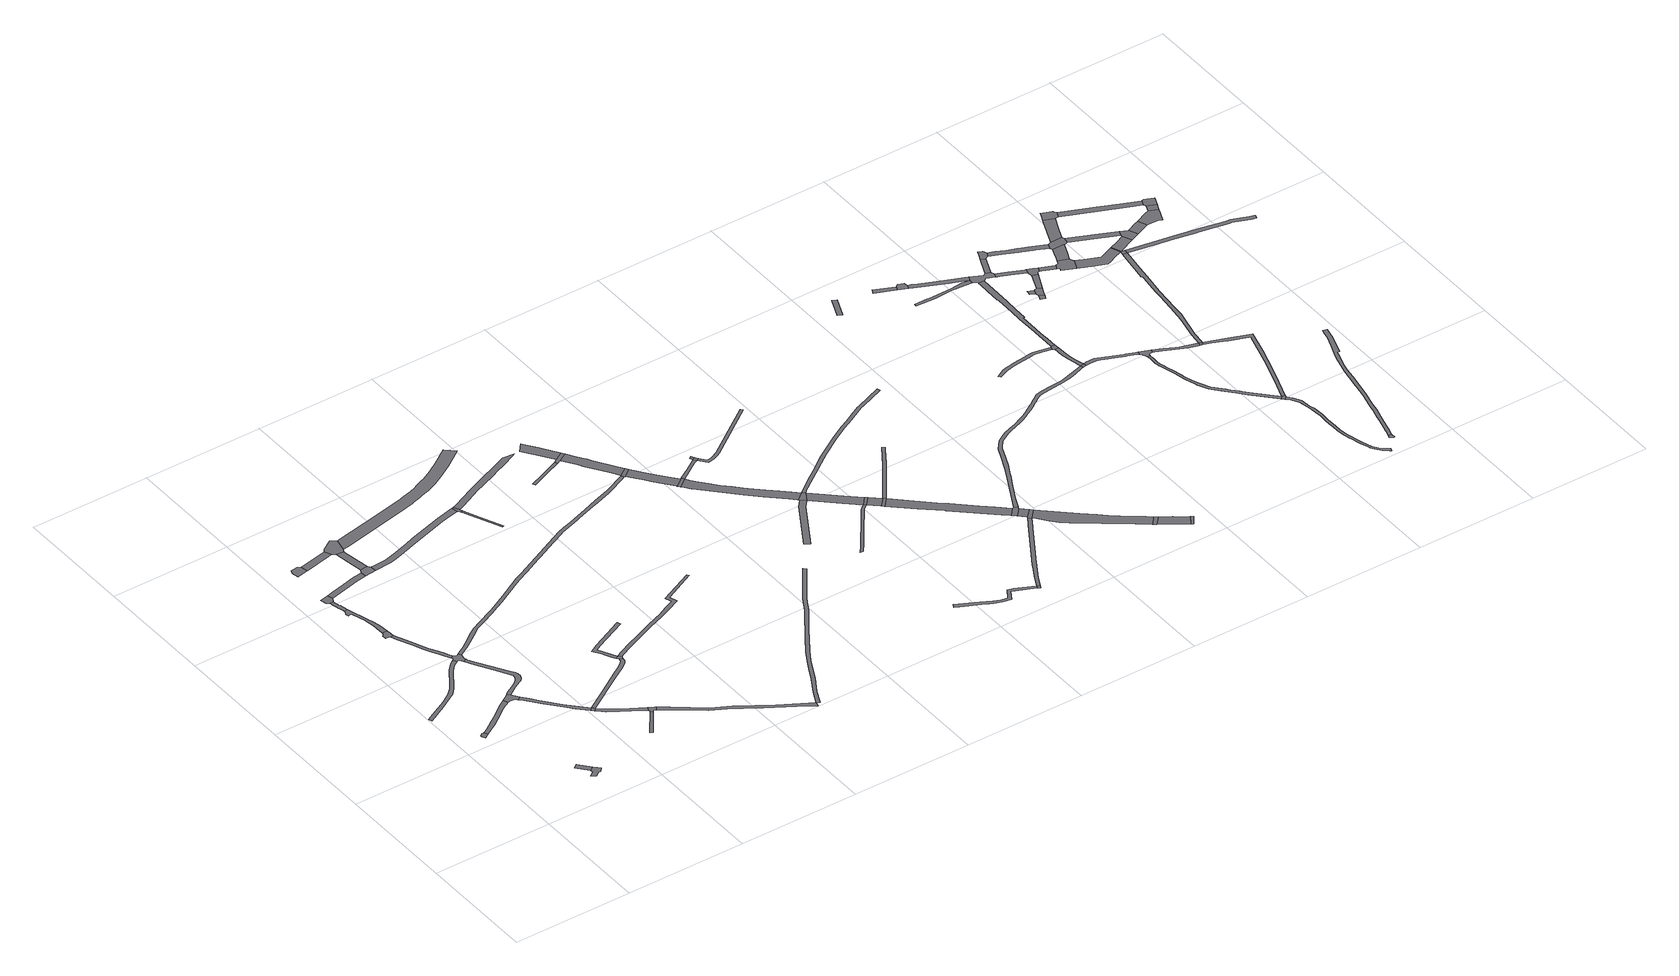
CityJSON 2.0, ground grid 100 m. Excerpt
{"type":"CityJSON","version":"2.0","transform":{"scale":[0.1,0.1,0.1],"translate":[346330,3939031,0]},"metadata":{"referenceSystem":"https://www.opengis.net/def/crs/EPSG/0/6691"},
"CityObjects":{
"road1":{"type":"Road","geometry":[{"type":"MultiSurface","lod":"1","boundaries":[[[0,1,2,3,4,5,6,7,8]]]}]},
"road2":{"type":"Road","attributes":{"RoadStructureAttribute.sectionType":"1"},"geometry":[{"type":"MultiSurface","lod":"1","boundaries":[[[9,10,11,12]]]}]},
"road3":{"type":"Road","geometry":[{"type":"MultiSurface","lod":"1","boundaries":[[[13,14,15,16,17,9,12,18,19]]]}]},
"road4":{"type":"Road","attributes":{"RoadStructureAttribute.sectionType":"1"},"geometry":[{"type":"MultiSurface","lod":"1","boundaries":[[[7,20,21,22,23,24,25,26,27,28,29,30,31,32,8]]]}]},
"road5":{"type":"Road","attributes":{"RoadStructureAttribute.sectionType":"1"},"geometry":[{"type":"MultiSurface","lod":"1","boundaries":[[[33,34,35,36,37,38,39,40,41,42,43,44,45,46,47,48,49,50,51,52,53,54,55,56]]]}]},
"road6":{"type":"Road","geometry":[{"type":"MultiSurface","lod":"1","boundaries":[[[57,58,26,25,59,60,61,62,63,64]]]}]},
"road7":{"type":"Road","geometry":[{"type":"MultiSurface","lod":"1","boundaries":[[[65,66,67,68,69,70,71,72,73]]]}]},
"road8":{"type":"Road","geometry":[{"type":"MultiSurface","lod":"1","boundaries":[[[74,75,76,77,78,79,80,81,65,73,82,83,84,85,86,87,88,89,90,91,92,93,94]]]}]},
"road9":{"type":"Road","attributes":{"RoadStructureAttribute.sectionType":"1"},"geometry":[{"type":"MultiSurface","lod":"1","boundaries":[[[95,96,97,98,99,100,71,70,101,102,103,104,105,106,107,108,109]]]}]},
"road10":{"type":"Road","attributes":{"RoadStructureAttribute.sectionType":"1"},"geometry":[{"type":"MultiSurface","lod":"1","boundaries":[[[110,111,112,113,114,115,90,89,116,117,118,119,120]]]}]},
"road11":{"type":"Road","geometry":[{"type":"MultiSurface","lod":"1","boundaries":[[[121,122,123,110,120,124]]]}]},
"road12":{"type":"Road","geometry":[{"type":"MultiSurface","lod":"1","boundaries":[[[125,126,109,108,127,128,43,42,129,130,131,132,133,134,135,136,137,138]]]}]},
"road13":{"type":"Road","attributes":{"RoadStructureAttribute.sectionType":"1"},"geometry":[{"type":"MultiSurface","lod":"1","boundaries":[[[139,140,141,142,143,63,62,144,145,146,147,148,149]]]}]},
"road14":{"type":"Road","attributes":{"RoadStructureAttribute.sectionType":"1"},"geometry":[{"type":"MultiSurface","lod":"1","boundaries":[[[150,151,152,153,154,155,156,157,158,159,160,57,64,161,162,163,164,165,166,167,168,169,170,171,172,173,133,132]]]}]},
"road15":{"type":"Road","geometry":[{"type":"MultiSurface","lod":"1","boundaries":[[[174,175,176,177,178,179,180,181]]]}]},
"road16":{"type":"Road","geometry":[{"type":"MultiSurface","lod":"1","boundaries":[[[182,183,184,139,149]]]}]},
"road17":{"type":"Road","attributes":{"RoadStructureAttribute.sectionType":"1"},"geometry":[{"type":"MultiSurface","lod":"1","boundaries":[[[124,185,186,187,188,189,190,191,121]]]}]},
"road18":{"type":"Road","attributes":{"RoadStructureAttribute.sectionType":"1"},"geometry":[{"type":"MultiSurface","lod":"1","boundaries":[[[182,192,193,194,195,196,197,198,199,200,201,183]]]}]},
"road19":{"type":"Road","attributes":{"RoadStructureAttribute.sectionType":"1"},"geometry":[{"type":"MultiSurface","lod":"1","boundaries":[[[202,203,204,205]]]}]},
"road20":{"type":"Road","attributes":{"RoadStructureAttribute.sectionType":"1"},"geometry":[{"type":"MultiSurface","lod":"1","boundaries":[[[206,207,208,176,175,209,210,211]]]}]},
"road21":{"type":"Road","geometry":[{"type":"MultiSurface","lod":"1","boundaries":[[[197,212,205,204,213,214,215,216,217,198]]]}]},
"road22":{"type":"Road","geometry":[{"type":"MultiSurface","lod":"1","boundaries":[[[218,188,187,219,220,221]]]}]},
"road23":{"type":"Road","attributes":{"RoadStructureAttribute.sectionType":"1"},"geometry":[{"type":"MultiSurface","lod":"1","boundaries":[[[222,223,224,225,226,227,228,229,230,231,232,233,234,235,184,183]]]}]},
"road24":{"type":"Road","attributes":{"RoadStructureAttribute.sectionType":"1"},"geometry":[{"type":"MultiSurface","lod":"1","boundaries":[[[236,237,238,239,218,221]]]}]},
"road25":{"type":"Road","geometry":[{"type":"MultiSurface","lod":"1","boundaries":[[[240,241,242,206,211,238,237,243]]]}]},
"road26":{"type":"Road","geometry":[{"type":"MultiSurface","lod":"1","boundaries":[[[228,244,245,246,247,229]]]}]},
"road27":{"type":"Road","attributes":{"RoadStructureAttribute.sectionType":"1"},"geometry":[{"type":"MultiSurface","lod":"1","boundaries":[[[248,249,250,251,252,253,254,255,256,257,258,216,215,259,260,261,262,263,264,265,266,267,268,269,270]]]}]},
"road28":{"type":"Road","attributes":{"RoadStructureAttribute.sectionType":"1"},"geometry":[{"type":"MultiSurface","lod":"1","boundaries":[[[246,271,272,273,274,275,276,277,278,279,280,281,282,283,284,247]]]}]},
"road29":{"type":"Road","attributes":{"RoadStructureAttribute.sectionType":"1"},"geometry":[{"type":"MultiSurface","lod":"1","boundaries":[[[285,286,287,288,289,290,291,292,293,294,295,296,297,220,219,298,299,300,301,302,303,304,305,306,307,308,309]]]}]},
"road30":{"type":"Road","attributes":{"RoadStructureAttribute.sectionType":"1"},"geometry":[{"type":"MultiSurface","lod":"1","boundaries":[[[310,311,312,313,314,315,316,317,318,319,320,321,322,323,324,325,326,327,328,329,330,331,332,333,334,335,240,243]]]}]},
"road31":{"type":"Road","attributes":{"RoadStructureAttribute.sectionType":"1"},"geometry":[{"type":"MultiSurface","lod":"1","boundaries":[[[137,336,337,338,339,340,341,342,343,344,345,346,347,348,349,350,351,352,353,354,355,356,357,358,359,360,361,362,363,364,365,366,367,368,369,370,371,372,373,374,375,376,377,378,379,380,381,382,383,384,385,386,387,388,389,390,391,138]]]}]},
"road32":{"type":"Road","attributes":{"RoadStructureAttribute.sectionType":"1"},"geometry":[{"type":"MultiSurface","lod":"1","boundaries":[[[392,393,394,395,396,397,398,399,400,401,402,403,404,405,406,407,408,409,410,411,412,413,414,245,244]]]}]},
"road33":{"type":"Road","geometry":[{"type":"MultiSurface","lod":"1","boundaries":[[[415,416,417,418,419,420,421,285,309]]]}]},
"road34":{"type":"Road","attributes":{"RoadStructureAttribute.sectionType":"1"},"geometry":[{"type":"MultiSurface","lod":"1","boundaries":[[[418,422,423,424,425,426,427,428,429,419]]]}]},
"road35":{"type":"Road","attributes":{"RoadStructureAttribute.sectionType":"1"},"geometry":[{"type":"MultiSurface","lod":"1","boundaries":[[[430,431,432,433,434,435,436,437,438,439,440,441,442,443,444,445,446,421,420]]]}]},
"road36":{"type":"Road","attributes":{"RoadStructureAttribute.sectionType":"1"},"geometry":[{"type":"MultiSurface","lod":"1","boundaries":[[[447,448,449,450,451,452,453,454,455,456,457,458,459,460,461,462,463,464,465,466,467,468,469,470,471,472,473,270,474]]]}]},
"road37":{"type":"Road","attributes":{"RoadStructureAttribute.sectionType":"1"},"geometry":[{"type":"MultiSurface","lod":"1","boundaries":[[[475,476,477,478,479,480,481]]]}]},
"road38":{"type":"Road","geometry":[{"type":"MultiSurface","lod":"1","boundaries":[[[482,483,484,485,486,487,488,489,490]]]}]},
"road39":{"type":"Road","geometry":[{"type":"MultiSurface","lod":"1","boundaries":[[[491,486,485,475,481,492]]]}]},
"road40":{"type":"Road","attributes":{"function":"3","RoadStructureAttribute.sectionType":"1"},"geometry":[{"type":"MultiSurface","lod":"1","boundaries":[[[493,494,495,496,497,498,499,500,501,502,503,504,505,506,507,508,491,492]]]}]},
"road41":{"type":"Road","geometry":[{"type":"MultiSurface","lod":"1","boundaries":[[[501,365,364,509,510,502]]]}]},
"road42":{"type":"Road","attributes":{"function":"3","RoadStructureAttribute.sectionType":"1"},"geometry":[{"type":"MultiSurface","lod":"1","boundaries":[[[511,512,513,514,515,516,517,518,519,520,510,509]]]}]},
"road43":{"type":"Road","geometry":[{"type":"MultiSurface","lod":"1","boundaries":[[[521,522,517,516,523,524]]]}]},
"road44":{"type":"Road","attributes":{"RoadStructureAttribute.sectionType":"1"},"geometry":[{"type":"MultiSurface","lod":"1","boundaries":[[[525,526,527,528,529,521,524]]]}]},
"road45":{"type":"Road","attributes":{"RoadStructureAttribute.sectionType":"1"},"geometry":[{"type":"MultiSurface","lod":"1","boundaries":[[[530,531,532,533,534,535,536]]]}]},
"road46":{"type":"Road","attributes":{"function":"3","RoadStructureAttribute.sectionType":"1"},"geometry":[{"type":"MultiSurface","lod":"1","boundaries":[[[523,537,538,539,540,541,542,543,544,545,546,547,548,549,550,551,552,553,554,555,556,557,524]]]}]},
"road47":{"type":"Road","geometry":[{"type":"MultiSurface","lod":"1","boundaries":[[[558,559,560,561]]]}]},
"road48":{"type":"Road","geometry":[{"type":"MultiSurface","lod":"1","boundaries":[[[527,526,562,563,558,561]]]}]},
"road49":{"type":"Road","attributes":{"RoadStructureAttribute.sectionType":"1"},"geometry":[{"type":"MultiSurface","lod":"1","boundaries":[[[564,565,566,567,568,569,570,571,572,573,574,575,576,577,578,579,580,581,582]]]}]},
"road50":{"type":"Road","attributes":{"RoadStructureAttribute.sectionType":"1"},"geometry":[{"type":"MultiSurface","lod":"1","boundaries":[[[583,584,585,586,587,588,589,590,591,592]]]}]},
"road51":{"type":"Road","geometry":[{"type":"MultiSurface","lod":"1","boundaries":[[[593,594,546,545,530,536]]]}]},
"road52":{"type":"Road","attributes":{"function":"3","RoadStructureAttribute.sectionType":"1"},"geometry":[{"type":"MultiSurface","lod":"1","boundaries":[[[536,595,583,596,597,593]]]}]},
"road53":{"type":"Road","attributes":{"RoadStructureAttribute.sectionType":"1"},"geometry":[{"type":"MultiSurface","lod":"1","boundaries":[[[598,599,600,601,602,603,604,605,606,607,608,562,526]]]}]},
"road54":{"type":"Road","geometry":[{"type":"MultiSurface","lod":"1","boundaries":[[[609,564,582,610]]]}]},
"road55":{"type":"Road","geometry":[{"type":"MultiSurface","lod":"1","boundaries":[[[611,596,583,592]]]}]},
"road56":{"type":"Road","attributes":{"function":"3","RoadStructureAttribute.sectionType":"1"},"geometry":[{"type":"MultiSurface","lod":"1","boundaries":[[[612,611,592,613]]]}]},
"road57":{"type":"Road","geometry":[{"type":"MultiSurface","lod":"1","boundaries":[[[614,612,613,615]]]}]},
"road58":{"type":"Road","attributes":{"function":"3","RoadStructureAttribute.sectionType":"1"},"geometry":[{"type":"MultiSurface","lod":"1","boundaries":[[[616,617,618,619,620,621,622,623,624,625,626,614,615]]]}]},
"road59":{"type":"Road","attributes":{"RoadStructureAttribute.sectionType":"1"},"geometry":[{"type":"MultiSurface","lod":"1","boundaries":[[[614,627,628,629,630,631,632,612]]]}]},
"road60":{"type":"Road","attributes":{"RoadStructureAttribute.sectionType":"1"},"geometry":[{"type":"MultiSurface","lod":"1","boundaries":[[[633,634,635,636,637,638,639,640,641,642,643,644,645,646,647,648,649,650,651,652,653,654,655,656,657,658,659,660,594,593]]]}]},
"road61":{"type":"Road","geometry":[{"type":"MultiSurface","lod":"1","boundaries":[[[661,621,620,662,663,664,665]]]}]},
"road62":{"type":"Road","attributes":{"function":"3","RoadStructureAttribute.sectionType":"1"},"geometry":[{"type":"MultiSurface","lod":"1","boundaries":[[[666,663,662,667]]]}]},
"road63":{"type":"Road","geometry":[{"type":"MultiSurface","lod":"1","boundaries":[[[666,667,668,669,670]]]}]},
"road64":{"type":"Road","attributes":{"function":"3","RoadStructureAttribute.sectionType":"1"},"geometry":[{"type":"MultiSurface","lod":"1","boundaries":[[[668,671,672,673,674,675,564,609,676,677,678,679,680,681,669,682,683,684,685,686,687,688,689,690,691,692,693,694,695,696,697,698,699,700,701,702,703,704,670,669]]]}]},
"road65":{"type":"Road","geometry":[{"type":"MultiSurface","lod":"1","boundaries":[[[705,696,695,706,707]]]}]},
"road66":{"type":"Road","attributes":{"function":"3","RoadStructureAttribute.sectionType":"1"},"geometry":[{"type":"MultiSurface","lod":"1","boundaries":[[[708,709,710,711,705,707]]]}]},
"road67":{"type":"Road","geometry":[{"type":"MultiSurface","lod":"1","boundaries":[[[708,712,713,709]]]}]},
"road68":{"type":"Road","attributes":{"RoadStructureAttribute.sectionType":"1"},"geometry":[{"type":"MultiSurface","lod":"1","boundaries":[[[714,715,716,717,718,719,720,721,722,723,724,725,726,727,728,729,730,731,732,733,734,735,736,737,738,739,740,741,742,661,665,743,744,745,746,747,748,749,750,751,752,753,754,755,756,757,758,759,760,761,762,763,764,765,766,767,768,769,770,771,772,773,774,775,776]]]}]},
"road69":{"type":"Road","attributes":{"RoadStructureAttribute.sectionType":"1"},"geometry":[{"type":"MultiSurface","lod":"1","boundaries":[[[777,778,779,780]]]}]},
"road70":{"type":"Road","attributes":{"RoadStructureAttribute.sectionType":"1"},"geometry":[{"type":"MultiSurface","lod":"1","boundaries":[[[781,782,783,784,785,786,787,788,789,790,791,792,793,794,795,796,797,798]]]}]},
"road71":{"type":"Road","attributes":{"RoadStructureAttribute.sectionType":"1"},"geometry":[{"type":"MultiSurface","lod":"1","boundaries":[[[799,800,801,802]]]}]},
"road72":{"type":"Road","geometry":[{"type":"MultiSurface","lod":"1","boundaries":[[[803,804,805,799,802,806]]]}]},
"road73":{"type":"Road","geometry":[{"type":"MultiSurface","lod":"1","boundaries":[[[807,776,775,808]]]}]},
"road74":{"type":"Road","attributes":{"RoadStructureAttribute.sectionType":"1"},"geometry":[{"type":"MultiSurface","lod":"1","boundaries":[[[807,809,810,811,812,813,814,815,816,817,818,776]]]}]},
"road75":{"type":"Road","geometry":[{"type":"MultiSurface","lod":"1","boundaries":[[[819,781,798,820,814,813,821,822]]]}]},
"road76":{"type":"Road","attributes":{"RoadStructureAttribute.sectionType":"1"},"geometry":[{"type":"MultiSurface","lod":"1","boundaries":[[[823,824,825,826,827,828,829,830,831,832,833,834,835,836,837,838]]]}]},
"road77":{"type":"Road","attributes":{"RoadStructureAttribute.sectionType":"1"},"geometry":[{"type":"MultiSurface","lod":"1","boundaries":[[[839,840,841,842,843,803,806,844,845,846,838]]]}]},
"road78":{"type":"Road","attributes":{"RoadStructureAttribute.sectionType":"1"},"geometry":[{"type":"MultiSurface","lod":"1","boundaries":[[[847,848,849,850,851,852,853,854,855,856,857,858,859,860,861,862,863,864,865,866,807,808]]]}]},
"road79":{"type":"Road","attributes":{"RoadStructureAttribute.sectionType":"1"},"geometry":[{"type":"MultiSurface","lod":"1","boundaries":[[[867,868,869,870,871,872,873,874,875,876,877,878,879,880,881,882,883,884,885,886,887,888,889,819,822]]]}]},
"road80":{"type":"Road","geometry":[{"type":"MultiSurface","lod":"1","boundaries":[[[890,891,839,838,837,892,893,876,875,894,895,896,897,898]]]}]},
"road81":{"type":"Road","geometry":[{"type":"MultiSurface","lod":"1","boundaries":[[[899,900,901,902,903,857,856,904,905,906,907]]]}]},
"road82":{"type":"Road","attributes":{"RoadStructureAttribute.sectionType":"1"},"geometry":[{"type":"MultiSurface","lod":"1","boundaries":[[[908,909,910,911]]]}]},
"road83":{"type":"Road","attributes":{"RoadStructureAttribute.sectionType":"1"},"geometry":[{"type":"MultiSurface","lod":"1","boundaries":[[[912,913,914,915]]]}]},
"road84":{"type":"Road","attributes":{"RoadStructureAttribute.sectionType":"1"},"geometry":[{"type":"MultiSurface","lod":"1","boundaries":[[[916,917,918,919,920,921,922,923,924,925,926,927,928,929,930,931,932,933,934,935,936,937,907,906,938,939,940,941,942,943,944,945,946,947,948,949,950,951,952,953,954,955,956,957,958,959,960,961]]]}]},
"road85":{"type":"Road","attributes":{"RoadStructureAttribute.sectionType":"1"},"geometry":[{"type":"MultiSurface","lod":"1","boundaries":[[[897,962,963,964,965,898]]]}]},
"road86":{"type":"Road","geometry":[{"type":"MultiSurface","lod":"1","boundaries":[[[966,967,908,911,915,914,968,969]]]}]},
"road87":{"type":"Road","attributes":{"RoadStructureAttribute.sectionType":"1"},"geometry":[{"type":"MultiSurface","lod":"1","boundaries":[[[970,971,896,895,972,973,974,975,976]]]}]},
"road88":{"type":"Road","attributes":{"RoadStructureAttribute.sectionType":"1"},"geometry":[{"type":"MultiSurface","lod":"1","boundaries":[[[902,977,978,979,980,981,982,983,984,985,986,987,988,989,903]]]}]},
"road89":{"type":"Road","attributes":{"RoadStructureAttribute.sectionType":"1"},"geometry":[{"type":"MultiSurface","lod":"1","boundaries":[[[990,991,966,969]]]}]},
"road90":{"type":"Road","geometry":[{"type":"MultiSurface","lod":"1","boundaries":[[[963,992,993,994,995,996,997,964]]]}]},
"road91":{"type":"Road","attributes":{"RoadStructureAttribute.sectionType":"1"},"geometry":[{"type":"MultiSurface","lod":"1","boundaries":[[[998,999,1000,1001,1002,1003,1004,1005,1006,1007,1008,1009,1010,1011,1012,1013,1014,1015,1016,1017,1018,1019,1020,1021,1022,1023,1024,1025,1026,1027,1028,1029,1030,1031,1032,1033,1034,1035,1036,1037,1038,1039,1040,1041,1042]]]}]},
"road92":{"type":"Road","geometry":[{"type":"MultiSurface","lod":"1","boundaries":[[[1043,1042,1041,1044,961,960]]]}]},
"road93":{"type":"Road","geometry":[{"type":"MultiSurface","lod":"1","boundaries":[[[1045,1046,1047,1048,1049,976,975,991,990]]]}]},
"road94":{"type":"Road","geometry":[{"type":"MultiSurface","lod":"1","boundaries":[[[1050,1051,1052,1053,1054,1055]]]}]},
"road95":{"type":"Road","geometry":[{"type":"MultiSurface","lod":"1","boundaries":[[[983,1056,1057,1058,984]]]}]},
"road96":{"type":"Road","attributes":{"RoadStructureAttribute.sectionType":"1"},"geometry":[{"type":"MultiSurface","lod":"1","boundaries":[[[1059,1048,1047,1060,1061,1062,1063]]]}]},
"road97":{"type":"Road","attributes":{"RoadStructureAttribute.sectionType":"1"},"geometry":[{"type":"MultiSurface","lod":"1","boundaries":[[[1064,1065,1066,1067,1068,1069,1070,1071,1072,1073,1074,1075,1076,994,993]]]}]},
"road98":{"type":"Road","attributes":{"RoadStructureAttribute.sectionType":"1"},"geometry":[{"type":"MultiSurface","lod":"1","boundaries":[[[1044,1077,1078,1079,1080,1081,1082,1058,1057,1083,1084,1085,1086,1087,1088,1089,1090,1091,961]]]}]},
"road99":{"type":"Road","geometry":[{"type":"MultiSurface","lod":"1","boundaries":[[[1092,1093,1063,1062,1094,1095,1096,1097,1098]]]}]},
"road100":{"type":"Road","attributes":{"RoadStructureAttribute.sectionType":"1"},"geometry":[{"type":"MultiSurface","lod":"1","boundaries":[[[1099,1100,1101,1102,1103,1104,1092,1098]]]}]},
"road101":{"type":"Road","attributes":{"RoadStructureAttribute.sectionType":"1"},"geometry":[{"type":"MultiSurface","lod":"1","boundaries":[[[1058,1105,1106,1107,1108,1109,1110,1111,1112,1113,1114,1115,1116,1117,1118,1119,1120,1121,1122,1123,1124,1125,1126,1127,1128,1129,984]]]}]},
"road102":{"type":"Road","geometry":[{"type":"MultiSurface","lod":"1","boundaries":[[[1130,1131,1132,1133,1070,1069,1134,1101,1100,1135,1136]]]}]},
"road103":{"type":"Road","attributes":{"RoadStructureAttribute.sectionType":"1"},"geometry":[{"type":"MultiSurface","lod":"1","boundaries":[[[1137,1138,1139,1140,1141,1142,1143,1144,1145,1146,1097,1096]]]}]},
"road104":{"type":"Road","attributes":{"RoadStructureAttribute.sectionType":"1"},"geometry":[{"type":"MultiSurface","lod":"1","boundaries":[[[1147,1148,1149,1150,1151,1152,1153,1154,1155,1156,1157,1158,1159,1160,1161,1162,1163,1164,1165,1166,1167,1168,1169,1051,1050,1170,1171,1172,1173,1174,1175,1176,1177,1178,1179,1180,1181,1182,1183,1184,1185,1186,1187,1188,1189,1190,1191,1192,1193]]]}]},
"road105":{"type":"Road","attributes":{"RoadStructureAttribute.sectionType":"1"},"geometry":[{"type":"MultiSurface","lod":"1","boundaries":[[[1194,1195,1196,1197,1198,1199,1132,1131,1200,1201,1202]]]}]},
"road106":{"type":"Road","geometry":[{"type":"MultiSurface","lod":"1","boundaries":[[[1203,1204,1205,1142,1141,1206,1116,1115]]]}]},
"road107":{"type":"Road","attributes":{"RoadStructureAttribute.sectionType":"1"},"geometry":[{"type":"MultiSurface","lod":"1","boundaries":[[[1207,1208,1209,1210,1130,1136]]]}]},
"road108":{"type":"Road","geometry":[{"type":"MultiSurface","lod":"1","boundaries":[[[1201,1211,1212,1213,1214,1215,1216,1202]]]}]},
"road109":{"type":"Road","attributes":{"RoadStructureAttribute.sectionType":"1"},"geometry":[{"type":"MultiSurface","lod":"1","boundaries":[[[1217,1218,1219,1205,1204]]]}]},
"road110":{"type":"Road","geometry":[{"type":"MultiSurface","lod":"1","boundaries":[[[1217,1220,1221,1222,1209,1208,1218]]]}]},
"road111":{"type":"Road","attributes":{"RoadStructureAttribute.sectionType":"1"},"geometry":[{"type":"MultiSurface","lod":"1","boundaries":[[[1223,1224,1225,1222,1221]]]}]},
"road112":{"type":"Road","attributes":{"RoadStructureAttribute.sectionType":"1"},"geometry":[{"type":"MultiSurface","lod":"1","boundaries":[[[1226,1227,1228,1229,1230,1231,1232,1212,1211]]]}]},
"road113":{"type":"Road","geometry":[{"type":"MultiSurface","lod":"1","boundaries":[[[1233,1234,1235,1224,1223,1236,1237,1238,1239]]]}]},
"road114":{"type":"Road","attributes":{"RoadStructureAttribute.sectionType":"1"},"geometry":[{"type":"MultiSurface","lod":"1","boundaries":[[[1240,1241,1242,1243,1244,1245,1246,1247,1248,1249,1250,1251,1252,1253,1254,1255,1256,1257,1258,1259,1203,1115]]]}]},
"road115":{"type":"Road","attributes":{"RoadStructureAttribute.sectionType":"1"},"geometry":[{"type":"MultiSurface","lod":"1","boundaries":[[[1260,1261,1234,1233]]]}]},
"road116":{"type":"Road","geometry":[{"type":"MultiSurface","lod":"1","boundaries":[[[1228,1262,1261,1260,1263,1264,1265,1229]]]}]}
},
"vertices":[
[235,1143,0],[228,1145,0],[201,1128,0],[204,1118,0],[204,1115,0],[220,1090,0],[244,1105,0],[260,1116,0],[242,1145,0],
[645,365,0],[567,454,0],[536,428,0],[614,339,0],
[611,262,0],[643,290,0],[663,287,0],[693,318,0],[671,339,0],[615,318,0],[574,283,0],
[360,1179,0],[462,1250,0],[520,1294,0],[549,1312,0],[565,1321,0],[595,1335,0],[576,1375,0],[531,1345,0],[504,1326,0],[422,1262,0],[361,1223,0],[281,1165,0],[252,1150,0],
[176,1558,0],[278,1619,0],[322,1647,0],[326,1650,0],[364,1691,0],[408,1751,0],[452,1818,0],[487,1867,0],[527,1911,0],[574,1941,0],[554,1969,0],[517,1943,0],[469,1891,0],[435,1848,0],[406,1799,0],[367,1746,0],[340,1709,0],[301,1670,0],[299,1667,0],[216,1614,0],[147,1576,0],[33,1517,0],[8,1504,0],[22,1476,0],
[638,1418,0],[607,1394,0],[616,1340,0],[638,1338,0],[658,1328,0],[670,1319,0],[698,1340,0],[656,1395,0],
[329,2527,0],[325,2506,0],[312,2496,0],[312,2460,0],[342,2463,0],[351,2452,0],[378,2459,0],[375,2485,0],[371,2527,0],
[248,2830,0],[276,2839,0],[301,2757,0],[311,2725,0],[313,2713,0],[321,2672,0],[328,2632,0],[328,2596,0],[366,2588,0],[362,2602,0],[353,2664,0],[333,2725,0],[321,2770,0],[300,2846,0],[295,2865,0],[285,2900,0],[255,2892,0],[253,2880,0],[251,2873,0],[246,2866,0],[239,2858,0],
[567,2049,0],[553,2076,0],[529,2121,0],[493,2189,0],[417,2363,0],[394,2416,0],[371,2397,0],[420,2287,0],[459,2197,0],[491,2131,0],[500,2114,0],[524,2069,0],[541,2036,0],[560,1999,0],[586,2013,0],
[224,3027,0],[230,2997,0],[234,2977,0],[235,2975,0],[239,2955,0],[248,2922,0],[267,2965,0],[262,2982,0],[261,2986,0],[257,3003,0],[253,3032,0],
[261,3112,0],[189,3094,0],[201,3046,0],[273,3063,0],
[607,1996,0],[596,2001,0],[567,1986,0],[565,1976,0],[588,1943,0],[597,1937,0],[604,1926,0],[611,1913,0],[639,1928,0],[636,1940,0],[636,1955,0],[638,1971,0],[644,1983,0],[629,2009,0],
[1042,932,0],[898,1090,0],[816,1193,0],[788,1227,0],[742,1284,0],[686,1303,0],[790,1170,0],[888,1056,0],[945,991,0],[996,939,0],[1022,912,0],
[655,1832,0],[731,1706,0],[773,1636,0],[808,1574,0],[806,1553,0],[796,1531,0],[784,1515,0],[756,1492,0],[746,1487,0],[741,1483,0],[663,1437,0],[737,1449,0],[773,1469,0],[789,1477,0],[805,1486,0],[814,1491,0],[832,1510,0],[847,1542,0],[847,1572,0],[838,1590,0],[812,1635,0],[781,1685,0],[678,1853,0],[645,1914,0],
[238,3420,0],[313,3437,0],[300,3495,0],[278,3513,0],[218,3503,0],[219,3498,0],[204,3474,0],[216,3415,0],
[1043,893,0],[1064,915,0],[1050,937,0],
[543,3130,0],[591,3137,0],[621,3141,0],[614,3191,0],[533,3179,0],[434,3155,0],[310,3124,0],
[1055,882,0],[1103,836,0],[1184,782,0],[1254,738,0],[1334,692,0],[1362,674,0],[1379,703,0],[1216,798,0],[1201,807,0],[1122,860,0],
[1219,454,0],[1240,441,0],[1380,636,0],[1361,650,0],
[541,3546,0],[525,3542,0],[308,3498,0],[321,3439,0],[537,3483,0],[568,3488,0],
[1366,663,0],[1385,644,0],[1400,648,0],[1412,645,0],[1430,672,0],[1425,676,0],
[632,3221,0],[718,3154,0],[711,3203,0],[692,3226,0],
[1381,1115,0],[1487,1180,0],[1542,1222,0],[1549,1231,0],[1562,1247,0],[1566,1269,0],[1568,1278,0],[1539,1286,0],[1536,1275,0],[1534,1260,0],[1521,1243,0],[1470,1204,0],[1415,1171,0],[1228,1051,0],
[671,3359,0],[655,3467,0],[593,3470,0],[613,3346,0],
[693,3596,0],[648,3625,0],[556,3570,0],[669,3489,0],
[1573,1297,0],[1558,1321,0],[1552,1317,0],[1529,1304,0],
[2370,60,0],[2353,69,0],[2303,98,0],[2149,188,0],[2021,273,0],[1956,313,0],[1899,353,0],[1895,356,0],[1887,361,0],[1739,440,0],[1511,616,0],[1430,631,0],[1533,556,0],[1716,418,0],[1875,333,0],[1877,331,0],[1892,320,0],[1932,293,0],[2050,215,0],[2191,130,0],[2325,46,0],[2389,6,0],[2399,42,0],
[1516,1382,0],[1471,1464,0],[1511,1486,0],[1790,1618,0],[1781,1638,0],[1779,1643,0],[1774,1641,0],[1647,1581,0],[1499,1510,0],[1433,1475,0],[1473,1405,0],[1484,1387,0],[1484,1386,0],[1513,1332,0],
[1587,3428,0],[1473,3401,0],[1434,3392,0],[1150,3305,0],[1084,3284,0],[958,3243,0],[936,3237,0],[911,3229,0],[890,3224,0],[868,3219,0],[847,3215,0],[744,3206,0],[714,3204,0],[719,3154,0],[853,3166,0],[878,3170,0],[901,3175,0],[924,3181,0],[937,3185,0],[950,3189,0],[972,3195,0],[1165,3257,0],[1447,3344,0],[1484,3352,0],[1598,3379,0],
[714,3498,0],[1269,3614,0],[1325,3626,0],[1393,3642,0],[1409,3646,0],[1479,3667,0],[1495,3672,0],[1531,3684,0],[1575,3700,0],[1651,3733,0],[1735,3775,0],[1853,3846,0],[2003,3951,0],[2010,3957,0],[1937,4027,0],[1799,3930,0],[1687,3863,0],[1609,3824,0],[1607,3823,0],[1538,3793,0],[1509,3783,0],[1463,3766,0],[1384,3743,0],[1353,3736,0],[1303,3724,0],[1127,3687,0],
[656,1993,0],[722,2033,0],[772,2067,0],[878,2141,0],[888,2148,0],[919,2170,0],[983,2200,0],[1114,2259,0],[1131,2267,0],[1236,2318,0],[1455,2437,0],[1496,2459,0],[1500,2461,0],[1658,2536,0],[1677,2545,0],[1838,2622,0],[1882,2643,0],[2052,2724,0],[2073,2734,0],[2248,2794,0],[2266,2798,0],[2428,2855,0],[2446,2861,0],[2618,2920,0],[2623,2922,0],[2629,2924,0],[2646,2930,0],[2773,2989,0],[2815,3008,0],[2804,3033,0],[2634,2956,0],[2623,2952,0],[2481,2903,0],[2365,2862,0],[2239,2818,0],[2184,2799,0],[2113,2777,0],[2063,2760,0],[1920,2692,0],[1746,2610,0],[1670,2573,0],[1550,2517,0],[1487,2487,0],[1412,2445,0],[1288,2377,0],[1225,2343,0],[1118,2291,0],[961,2220,0],[903,2193,0],[897,2189,0],[878,2176,0],[833,2147,0],[816,2134,0],[742,2080,0],[706,2055,0],[643,2017,0],
[1599,1314,0],[1686,1352,0],[1701,1358,0],[1852,1422,0],[1943,1459,0],[2079,1511,0],[2096,1518,0],[2179,1557,0],[2261,1593,0],[2279,1601,0],[2257,1666,0],[2523,1792,0],[2514,1810,0],[2224,1673,0],[2242,1617,0],[2166,1584,0],[2084,1545,0],[2039,1528,0],[1932,1487,0],[1841,1449,0],[1676,1380,0],[1644,1365,0],[1586,1338,0],
[1608,3368,0],[1612,3364,0],[1616,3359,0],[1619,3355,0],[1634,3361,0],[1624,3386,0],[1603,3432,0],
[1623,3348,0],[1626,3341,0],[1629,3334,0],[1632,3326,0],[1673,3227,0],[1758,3038,0],[1772,3044,0],[1686,3232,0],
[1642,3392,0],[1667,3401,0],[1801,3464,0],[1855,3490,0],[1939,3523,0],[2064,3574,0],[2098,3588,0],[2193,3626,0],[2304,3678,0],[2327,3689,0],[2228,3698,0],[2173,3672,0],[1923,3571,0],[1835,3535,0],[1715,3479,0],[1647,3447,0],[1626,3439,0],
[2478,146,0],[2556,279,0],[2656,471,0],[2710,563,0],[2801,696,0],[2838,750,0],[2984,960,0],[3016,1016,0],[3030,1040,0],[3061,1090,0],[3063,1093,0],[3258,1366,0],[3237,1384,0],[3170,1290,0],[3038,1105,0],[3037,1104,0],[3006,1055,0],[2995,1034,0],[2961,975,0],[2957,968,0],[2946,953,0],[2778,711,0],[2687,578,0],[2631,482,0],[2591,404,0],[2531,291,0],[2453,159,0],[2424,31,0],
[2507,3439,0],[2345,3372,0],[2228,3323,0],[2238,3302,0],[2271,3316,0],[2388,3365,0],[2515,3417,0],
[2373,3690,0],[2426,3619,0],[2437,3604,0],[2533,3458,0],[2604,3505,0],[2523,3628,0],[2506,3653,0],[2440,3742,0],[2429,3757,0],
[2622,3479,0],[2551,3432,0],
[2554,3427,0],[2621,3325,0],[2629,3312,0],[2630,3311,0],[2647,3281,0],[2654,3268,0],[2722,3165,0],[2775,3084,0],[2803,3040,0],[2876,3088,0],[2845,3134,0],[2735,3306,0],[2715,3337,0],[2713,3340,0],[2674,3400,0],[2625,3474,0],
[2824,3012,0],[2893,3062,0],
[2886,2926,0],[2901,2907,0],[2943,2853,0],[3004,2771,0],[3060,2700,0],[3061,2698,0],[3129,2752,0],[3068,2828,0],[2991,2928,0],[2969,2957,0],
[3143,2761,0],[3133,2755,0],[3078,2677,0],[3156,2739,0],
[3317,2848,0],[3353,2860,0],[3331,2885,0],[3329,2883,0],[3234,2817,0],
[3685,2049,0],[3635,1994,0],[3407,1614,0],[3450,1588,0],[3675,1964,0],[3722,2015,0],[3725,2019,0],
[3085,2669,0],[3130,2612,0],[3133,2609,0],[3198,2536,0],[3304,2426,0],[3393,2335,0],[3494,2231,0],[3631,2105,0],[3680,2061,0],[3742,2115,0],[3689,2165,0],[3626,2226,0],[3552,2291,0],[3487,2353,0],[3435,2409,0],[3380,2466,0],[3318,2528,0],[3263,2593,0],[3231,2629,0],[3214,2649,0],[3172,2700,0],
[3358,2900,0],[3346,2927,0],[3325,2914,0],[3336,2890,0],
[3372,2875,0],[3368,2881,0],
[4490,241,0],[4338,310,0],[4291,325,0],[4239,245,0],[4186,254,0],[4132,277,0],[4048,319,0],[3872,409,0],[3857,380,0],[3897,360,0],[4069,277,0],[4086,269,0],[4090,267,0],[4120,252,0],[4178,228,0],[4250,214,0],[4299,292,0],[4332,282,0],[4478,217,0],
[4023,1740,0],[3981,1701,0],[3927,1627,0],[3723,1346,0],[3685,1300,0],[3708,1294,0],[3763,1366,0],[3853,1495,0],[3998,1693,0],[4041,1727,0],
[3767,2095,0],[3748,2117,0],
[3916,1840,0],[4085,1809,0],[3971,1911,0],
[3410,2794,0],[3467,2805,0],[3504,2822,0],[3531,2837,0],[3970,3152,0],[3956,3171,0],[3518,2857,0],[3459,2827,0],[3430,2821,0],[3419,2823,0],[3410,2828,0],
[4514,229,0],[4501,205,0],
[4101,1794,0],
[4182,1721,0],[4121,1654,0],
[4202,1705,0],[4141,1637,0],
[4319,1475,0],[4467,1343,0],[4472,1338,0],[4769,1065,0],[4820,1018,0],[4877,1085,0],[4782,1172,0],[4697,1250,0],[4537,1394,0],[4503,1424,0],[4347,1567,0],
[4439,2036,0],[4534,2178,0],[4548,2198,0],[4529,2213,0],[4526,2210,0],[4409,2035,0],
[3799,2123,0],[3817,2136,0],[3917,2210,0],[4154,2380,0],[4325,2490,0],[4442,2552,0],[4531,2599,0],[4588,2629,0],[4675,2676,0],[4711,2690,0],[4908,2767,0],[4899,2792,0],[4678,2706,0],[4663,2700,0],[4568,2650,0],[4523,2626,0],[4496,2611,0],[4440,2582,0],[4435,2579,0],[4316,2516,0],[4268,2486,0],[4140,2404,0],[4107,2381,0],[4034,2328,0],[3964,2278,0],[3902,2233,0],[3836,2183,0],[3830,2179,0],
[4890,1087,0],[4851,989,0],[4913,1055,0],[4914,1060,0],[4920,1073,0],
[4969,1004,0],[4906,937,0],
[4900,927,0],[4925,913,0],[4990,983,0],
[4862,866,0],[4859,860,0],[4607,456,0],[4598,440,0],[4532,325,0],[4556,310,0],[4625,429,0],[4629,436,0],[4644,461,0],[4862,811,0],[4868,821,0],[4941,899,0],[4996,825,0],[5024,790,0],[5042,770,0],[5058,752,0],[5075,737,0],[5116,704,0],[5129,693,0],[5139,686,0],[5299,562,0],[5359,523,0],[5376,509,0],[5494,418,0],[5591,344,0],[5645,414,0],[5603,447,0],[5519,507,0],[5456,561,0],[5453,563,0],[5389,618,0],[5329,672,0],[5236,754,0],[5098,883,0],
[5675,392,0],[5594,340,0],[5615,324,0],
[5815,187,0],[5864,259,0],[5826,285,0],[5763,332,0],
[5834,172,0],[5884,245,0],
[6077,2110,0],[6032,2098,0],[5939,2092,0],[5858,2085,0],[5804,2076,0],[5790,2068,0],[5755,2046,0],[5724,2023,0],[5693,2002,0],[5688,1998,0],[5640,1968,0],[5598,1943,0],[5569,1927,0],[5532,1908,0],[5470,1880,0],[5462,1876,0],[5459,1875,0],[5448,1872,0],[5405,1859,0],[5347,1835,0],[5325,1826,0],[5260,1785,0],[5202,1712,0],[5186,1679,0],[5172,1650,0],[5106,1499,0],[5052,1390,0],[5003,1296,0],[4943,1182,0],[4967,1173,0],[5044,1319,0],[5090,1404,0],[5095,1413,0],[5146,1515,0],[5206,1653,0],[5226,1698,0],[5234,1708,0],[5279,1764,0],[5338,1802,0],[5367,1815,0],[5388,1824,0],[5466,1853,0],[5492,1861,0],[5543,1884,0],[5581,1904,0],[5611,1921,0],[5654,1946,0],[5702,1976,0],[5717,1987,0],[5739,2002,0],[5773,2025,0],[5813,2050,0],[5861,2058,0],[5905,2062,0],[6044,2078,0],[6051,2078,0],[6070,2081,0],[6084,2083,0],[6112,2090,0],[6166,2105,0],[6240,2135,0],[6255,2137,0],[6251,2159,0],
[5166,3663,0],[5202,3647,0],[5274,3814,0],[5237,3830,0],
[6202,2465,0],[6060,2490,0],[6035,2489,0],[5983,2482,0],[5878,2468,0],[5829,2460,0],[5796,2456,0],[5762,2444,0],[5697,2406,0],[5708,2387,0],[5785,2419,0],[5861,2440,0],[5949,2451,0],[6020,2458,0],[6050,2463,0],[6059,2464,0],[6124,2452,0],[6195,2436,0],
[5707,3692,0],[5547,3762,0],[5531,3725,0],[5691,3655,0],
[5785,3659,0],[5776,3689,0],[5735,3707,0],[5770,3622,0],
[6282,2167,0],[6286,2141,0],
[6278,2185,0],[6262,2249,0],[6250,2297,0],[6248,2341,0],[6246,2425,0],[6212,2424,0],[6217,2347,0],[6224,2280,0],[6238,2219,0],[6246,2180,0],
[6209,2470,0],[6207,2434,0],[6245,2449,0],[6244,2472,0],
[6118,3452,0],[6023,3446,0],[5944,3442,0],[5894,3441,0],[5825,3442,0],[5807,3442,0],[5694,3444,0],[5693,3422,0],[5860,3416,0],[5888,3418,0],[5991,3422,0],[6041,3424,0],[6043,3418,0],[6078,3419,0],[6180,3410,0],[6184,3444,0],
[6199,3480,0],[6177,3490,0],[6058,3539,0],[5857,3628,0],[5815,3646,0],[5799,3609,0],[6042,3503,0],[6129,3467,0],
[6314,2145,0],[6323,2147,0],[6374,2144,0],[6409,2135,0],[6435,2124,0],[6506,2098,0],[6582,2065,0],[6590,2062,0],[6637,2045,0],[6672,2027,0],[6682,2053,0],[6650,2065,0],[6644,2068,0],[6596,2087,0],[6586,2091,0],[6508,2122,0],[6404,2165,0],[6381,2174,0],[6309,2175,0],[6284,2168,0],
[6242,2515,0],[6240,2563,0],[6238,2638,0],[6238,2710,0],[6239,2861,0],[6253,2860,0],[6255,2982,0],[6257,3085,0],[6265,3379,0],[6217,3381,0],[6217,3380,0],[6216,3355,0],[6216,3353,0],[6214,3265,0],[6211,3143,0],[6215,3142,0],[6215,3125,0],[6214,2966,0],[6211,2862,0],[6212,2714,0],[6212,2672,0],[6211,2569,0],[6210,2526,0],
[6321,3444,0],[6301,3435,0],[6197,3408,0],[6218,3389,0],[6289,3397,0],[6358,3368,0],[6373,3404,0],[6361,3433,0],[6323,3449,0],
[6730,1979,0],[6734,1986,0],[6746,1990,0],[6763,1992,0],[6773,2017,0],[6692,2008,0],[6703,1986,0],[6706,1967,0],[6728,1970,0],
[6494,3080,0],[6448,3100,0],[6440,3057,0],[6477,3039,0],
[6468,2967,0],[6506,2952,0],[6524,2992,0],[6485,3010,0],
[7057,1203,0],[7040,1223,0],[7022,1243,0],[7012,1255,0],[6966,1307,0],[6943,1333,0],[6869,1420,0],[6830,1492,0],[6814,1535,0],[6805,1564,0],[6788,1621,0],[6779,1660,0],[6763,1730,0],[6749,1779,0],[6741,1809,0],[6739,1818,0],[6734,1838,0],[6729,1858,0],[6727,1877,0],[6728,1899,0],[6729,1928,0],[6728,1965,0],[6706,1963,0],[6707,1928,0],[6706,1900,0],[6705,1876,0],[6708,1854,0],[6713,1832,0],[6717,1821,0],[6722,1806,0],[6756,1675,0],[6757,1671,0],[6774,1596,0],[6787,1549,0],[6796,1518,0],[6807,1486,0],[6810,1479,0],[6813,1469,0],[6846,1406,0],[6875,1371,0],[6923,1315,0],[6979,1251,0],[7023,1200,0],[7037,1184,0],[7203,1008,0],[7223,1027,0],
[6393,3510,0],[6425,3586,0],[6388,3602,0],[6327,3459,0],
[6520,3087,0],[6504,3083,0],[6535,3016,0],[6559,3070,0],
[6581,3315,0],[6468,3364,0],[6373,3361,0],[6387,3355,0],[6487,3312,0],[6574,3275,0],[6589,3312,0],
[6772,1989,0],[6780,1986,0],[6860,1951,0],[6863,1949,0],[7004,1883,0],[7079,1862,0],[7091,1859,0],[7099,1888,0],[6943,1935,0],[6935,1939,0],[6857,1978,0],[6804,2004,0],[6785,2013,0],
[6625,3214,0],[6583,3233,0],
[6445,3595,0],[6453,3599,0],[6472,3638,0],[6458,3667,0],[6423,3682,0],[6404,3638,0],
[7253,952,0],[7285,893,0],[7300,817,0],[7309,770,0],[7313,730,0],[7314,726,0],[7317,678,0],[7315,610,0],[7314,534,0],[7314,518,0],[7315,470,0],[7323,402,0],[7325,391,0],[7337,338,0],[7340,326,0],[7360,248,0],[7386,179,0],[7391,165,0],[7419,120,0],[7446,85,0],[7470,67,0],[7488,53,0],[7496,47,0],[7508,73,0],[7462,102,0],[7437,132,0],[7411,174,0],[7381,255,0],[7364,322,0],[7359,343,0],[7345,401,0],[7344,406,0],[7337,471,0],[7336,518,0],[7336,525,0],[7337,609,0],[7339,678,0],[7337,711,0],[7336,728,0],[7331,773,0],[7321,822,0],[7310,905,0],[7275,968,0],[7245,1004,0],[7224,985,0],
[7218,992,0],[7250,1021,0],
[6633,3232,0],[6643,3236,0],[6654,3241,0],[6670,3277,0],[6636,3292,0],
[7607,203,0],[7582,211,0],[7576,194,0],[7571,185,0],[7601,168,0],[7608,169,0],
[7102,1855,0],[7116,1851,0],[7125,1880,0],
[6695,3266,0],[6672,3233,0],[6723,3211,0],[6772,3190,0],[6788,3227,0],
[6549,3557,0],[6663,3508,0],[6682,3500,0],[6759,3466,0],[6778,3458,0],[6873,3417,0],[6890,3459,0],[6833,3483,0],[6755,3517,0],[6708,3537,0],[6680,3549,0],[6604,3581,0],[6529,3614,0],
[7273,1090,0],[7329,1253,0],[7388,1434,0],[7424,1547,0],[7479,1745,0],[7305,1810,0],[7174,1832,0],[7254,1799,0],[7275,1790,0],[7289,1784,0],[7433,1733,0],[7447,1729,0],[7368,1447,0],[7320,1300,0],[7268,1153,0],
[6830,3266,0],[6819,3238,0],[6794,3180,0],[6785,3159,0],[6893,3112,0],[6930,3197,0],[6914,3231,0],
[6945,3305,0],[6984,3394,0],[6882,3391,0],[6876,3377,0],[6858,3334,0],[6851,3315,0],
[7127,1889,0],[7141,1991,0],[7192,2222,0],[7194,2239,0],[7202,2332,0],[7211,2436,0],[7222,2551,0],[7250,2739,0],[7266,2850,0],[7287,3002,0],[7293,3048,0],[7258,3054,0],[7254,3030,0],[7248,2984,0],[7225,2833,0],[7214,2761,0],[7223,2760,0],[7220,2740,0],[7196,2557,0],[7189,2485,0],[7184,2426,0],[7175,2348,0],[7163,2233,0],[7153,2186,0],[7113,1994,0],
[7024,3448,0],[7017,3472,0],[6919,3471,0],[6893,3460,0],[6873,3416,0],[6996,3395,0],[7015,3398,0],
[6997,3068,0],[7108,3021,0],[7136,3032,0],[7192,3056,0],[7264,3087,0],[7231,3163,0],[7120,3116,0],[7047,3147,0],[7000,3167,0],[6933,3196,0],
[7913,1485,0],[7904,1447,0],[7891,1396,0],[7866,1328,0],[7856,1302,0],[7834,1247,0],[7818,1204,0],[7797,1140,0],[7777,1070,0],[7761,1009,0],[7749,927,0],[7728,817,0],[7727,810,0],[7706,697,0],[7682,596,0],[7670,543,0],[7663,512,0],[7640,427,0],[7633,399,0],[7616,333,0],[7598,263,0],[7596,256,0],[7584,217,0],[7609,210,0],[7620,245,0],[7623,256,0],[7637,311,0],[7658,393,0],[7666,421,0],[7689,506,0],[7696,536,0],[7708,590,0],[7732,692,0],[7754,812,0],[7775,923,0],[7787,1004,0],[7802,1063,0],[7822,1132,0],[7843,1196,0],[7851,1218,0],[7868,1216,0],[7872,1227,0],[7895,1292,0],[7912,1343,0],[7922,1378,0],[7933,1423,0],[7946,1480,0],
[7009,3682,0],[7008,3682,0],[6970,3592,0],[6969,3589,0],[6926,3487,0],[6925,3485,0],[7056,3562,0],[7106,3679,0],[7022,3715,0],
[7300,3084,0],[7270,3089,0],[7237,3166,0],[7262,3073,0],
[7193,3322,0],[7376,3242,0],[7395,3287,0],[7233,3358,0],
[7138,3684,0],[7159,3732,0],[7148,3736,0],[7140,3756,0],[7055,3792,0],[7044,3766,0],
[7413,3151,0],[7380,3227,0],[7312,3198,0],
[7443,3164,0],[7491,3185,0],[7458,3260,0],
[7605,3234,0],[7573,3309,0],[7541,3296,0],
[7406,3570,0],[7622,3478,0],[7717,3438,0],[7737,3485,0],[7590,3548,0],[7431,3616,0],[7214,3708,0],
[7779,3333,0],[7705,3365,0],[7679,3354,0],[7615,3234,0],[7700,3229,0],[7728,3216,0],[7761,3293,0],
[7443,3022,0],[7617,2992,0],[7643,2988,0],[7842,2951,0],[7848,2950,0],[7917,2937,0],[8101,2903,0],[8116,2901,0],[8254,2852,0],[8293,2841,0],[8303,2875,0],[8297,2876,0],[8263,2885,0],[8131,2933,0],[8087,2942,0],[7913,2976,0],[7897,2979,0],[7881,2982,0],[7831,2991,0],[7679,3017,0],
[7801,3385,0],[7727,3417,0],
[7719,3437,0],[7832,3458,0],[7833,3459,0],[7758,3491,0]
]}
